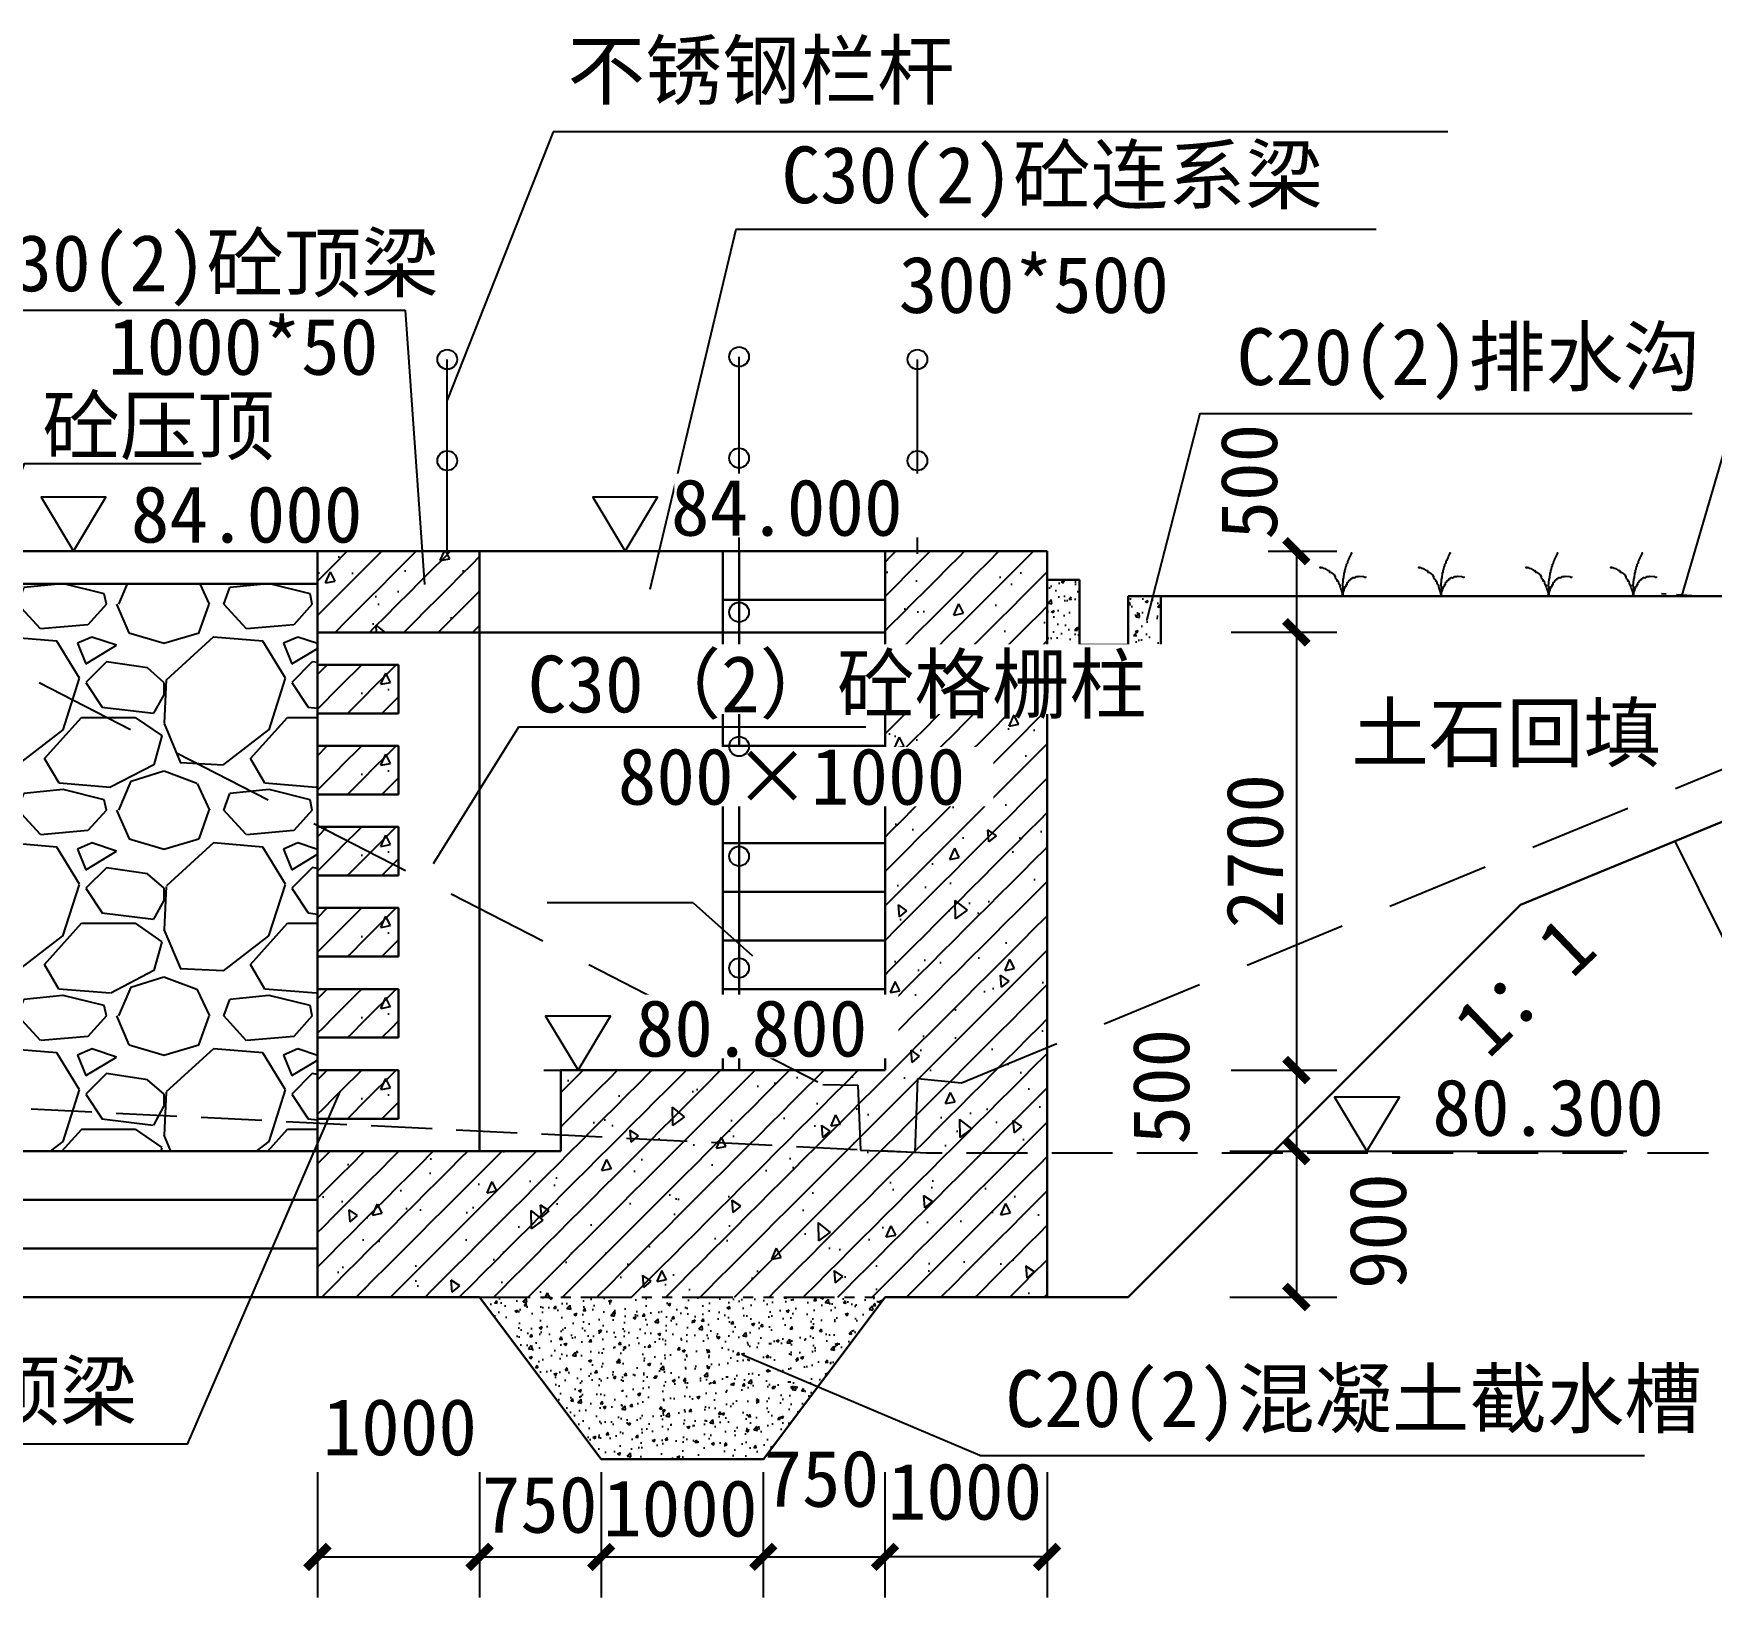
# Model space of a CAD drawing. Header units: millimetres. Extents: x 2456 to 5353, y 685 to 1986.
# Drawn here: x 3687.6 to 3791.1, y 1793.1 to 1889.6 of the extents above; entities that cross this region are included whole.
import ezdxf
from ezdxf.enums import TextEntityAlignment as Align

# ---------------------------------------------------------------- set-up
doc = ezdxf.new("R2010")
doc.units = ezdxf.units.MM
doc.set_wipeout_variables(frame=1)
for name, pattern in [('DASH', [0.35, 0.25, -0.1]), ('DASHED', [19.05, 12.7, -6.35]), ('PHANTOM2', [1.25, 0.625, -0.125, 0.125, -0.125, 0.125, -0.125])]:
    doc.linetypes.add(name, pattern=pattern)
doc.layers.get('0').update_dxf_attribs({"color": 10})
doc.layers.add('0-剖面粗线TS', color=7, linetype='Continuous', lineweight=30)
for name, color, linetype in [('2文字', 7, 'Continuous'), ('5C 大坝标注', 7, 'Continuous'), ('grass', 7, 'Continuous'), ('TXT-DIM', 7, 'Continuous'), ('TXT-NOTE', 2, 'Continuous'), ('文字掩盖', 9, 'Continuous'), ('隧洞轴线', 1, 'Continuous')]:
    doc.layers.add(name, color=color, linetype=linetype)
doc.styles.add('HZ300', font='ROMANS.shx', dxfattribs={"width": 0.7, "bigfont": 'HZTXT5.shx'})
doc.styles.add('宋体', font='')
doc.styles.get('宋体').set_extended_font_data('SimSun')
doc.dimstyles.new('BL100', dxfattribs={"dimtxt": 3, "dimasz": 0.01, "dimexe": 2.5, "dimexo": 2, "dimgap": 0.8, "dimtad": 1, "dimdec": 0, "dimlfac": 100, "dimzin": 0, "dimdsep": 46, "dimtxsty": 'HZ300', "dimblk": '_DIMX', "dimcen": 0.09, "dimclrt": 256, "dimaunit": 1, "dimadec": 0, "dimazin": 0, "dimtfac": 1, "dimtdec": 0, "dimtmove": 2, "dimatfit": 3, "dimldrblk": '_DIMX', "dimfxl": 1, "dimfrac": 2, "dimtolj": 1, "dimtzin": 0, "dimarcsym": 0})

# ---------------------------------------------------------------- blocks, each defined once
blk = doc.blocks.new('$_grass2')
for points in [[(1.75, 1.86), (1.71, 1.9), (1.79, 1.9), (1.64, 1.9), (1.56, 1.86), (1.44, 1.86), (1.36, 1.81), (1.29, 1.76), (1.21, 1.72), (1.13, 1.72), (1.09, 1.62), (1.01, 1.62), (0.94, 1.58), (0.86, 1.53), (0.74, 1.44), (0.66, 1.34), (0.66, 1.25), (0.58, 1.16), (0.51, 1.11), (0.51, 1.02), (0.43, 1.02), (0.39, 0.88), (0.35, 0.79), (0.27, 0.74), (0.27, 0.65), (0.23, 0.56), (0.2, 0.46), (0.12, 0.28), (0.08, 0.18), (0, 0), (0, 0.14), (0.04, 0.23), (0.04, 0.6), (0.08, 0.7), (0.08, 1.16), (0.04, 1.3), (0.04, 1.58), (0, 1.72), (0, 1.81), (-0.04, 1.9), (-0.04, 2.09), (-0.08, 2.18), (-0.08, 2.27), (-0.16, 2.37), (-0.16, 2.46), (-0.19, 2.55), (-0.23, 2.64), (-0.27, 2.74), (-0.31, 2.83), (-0.35, 2.92), (-0.39, 3.02), (-0.39, 3.11), (-0.39, 3.06)], [(0.08, 0), (0.04, 0.09), (0.04, 0.18), (0, 0.28), (-0.04, 0.37), (-0.04, 0.46), (-0.08, 0.56), (-0.08, 0.65), (-0.16, 0.7), (-0.16, 0.79), (-0.23, 0.83), (-0.23, 0.93), (-0.31, 1.02), (-0.35, 1.11), (-0.43, 1.16), (-0.47, 1.25), (-0.55, 1.3), (-0.62, 1.34), (-0.7, 1.34), (-0.78, 1.39), (-0.86, 1.44), (-0.97, 1.44), (-1.05, 1.48), (-1.36, 1.48), (-1.44, 1.44), (-1.52, 1.44), (-1.52, 1.48)]]:
    blk.add_lwpolyline(points)
blk = doc.blocks.new('_grass2')
at = {"layer": 'grass'}
blk.add_blockref('$_grass2', (0, 0), dxfattribs=at)
blk = doc.blocks.new('_DIMX')
at = {"const_width": 50}
blk.add_lwpolyline([(-70, -70), (70, 70)], dxfattribs=at)
blk = doc.blocks.new('*D44')
at = {"layer": 'Defpoints', "color": 0, "transparency": 16777216}
for p in [(3761.73, 1857.64), (3761.73, 1852.64), (3765.47, 1852.64)]:
    blk.add_point(p, dxfattribs=at)
at = {"layer": 'TXT-DIM', "color": 0, "lineweight": -2, "transparency": 16777216}
for p, q in [((3763.73, 1857.64), (3767.97, 1857.64)), ((3765.47, 1857.63), (3765.47, 1852.65)), ((3763.73, 1852.64), (3767.97, 1852.64))]:
    blk.add_line(p, q, dxfattribs=at)
at = {"layer": 'TXT-DIM', "color": 0, "lineweight": -2, "transparency": 16777216, "xscale": 0.01, "yscale": 0.01, "zscale": 0.01}
for p, rotation in [((3765.47, 1857.64), 90), ((3765.47, 1852.64), 270)]:
    blk.add_blockref('_DIMX', p, dxfattribs=dict(at, rotation=rotation))
at = {"layer": 'TXT-DIM', "transparency": 16777216, "insert": (3762.56, 1861.93), "char_height": 3.5, "attachment_point": 5, "rotation": 90, "style": '宋体'}
blk.add_mtext('\\A1;500', dxfattribs=at)
blk = doc.blocks.new('*D45')
at = {"layer": 'Defpoints', "color": 0, "transparency": 16777216}
for p in [(3759.44, 1852.64), (3759.44, 1825.64), (3765.47, 1825.64)]:
    blk.add_point(p, dxfattribs=at)
at = {"layer": 'TXT-DIM', "color": 0, "lineweight": -2, "transparency": 16777216}
for p, q in [((3761.44, 1852.64), (3767.97, 1852.64)), ((3765.47, 1852.63), (3765.47, 1825.65)), ((3761.44, 1825.64), (3767.97, 1825.64))]:
    blk.add_line(p, q, dxfattribs=at)
at = {"layer": 'TXT-DIM', "color": 0, "lineweight": -2, "transparency": 16777216, "xscale": 0.01, "yscale": 0.01, "zscale": 0.01}
for p, rotation in [((3765.47, 1852.64), 90), ((3765.47, 1825.64), 270)]:
    blk.add_blockref('_DIMX', p, dxfattribs=dict(at, rotation=rotation))
at = {"layer": 'TXT-DIM', "transparency": 16777216, "insert": (3762.92, 1839.14), "char_height": 3.5, "attachment_point": 5, "rotation": 90, "style": '宋体'}
blk.add_mtext('\\A1;2700', dxfattribs=at)
blk = doc.blocks.new('*D46')
at = {"layer": 'Defpoints', "color": 0, "transparency": 16777216}
for p in [(3759.44, 1825.64), (3759.44, 1820.64), (3765.47, 1820.64)]:
    blk.add_point(p, dxfattribs=at)
at = {"layer": 'TXT-DIM', "color": 0, "lineweight": -2, "transparency": 16777216}
for p, q in [((3761.44, 1825.64), (3767.97, 1825.64)), ((3765.47, 1825.63), (3765.47, 1820.65)), ((3761.44, 1820.64), (3767.97, 1820.64))]:
    blk.add_line(p, q, dxfattribs=at)
at = {"layer": 'TXT-DIM', "color": 0, "lineweight": -2, "transparency": 16777216, "xscale": 0.01, "yscale": 0.01, "zscale": 0.01}
for p, rotation in [((3765.47, 1825.64), 90), ((3765.47, 1820.64), 270)]:
    blk.add_blockref('_DIMX', p, dxfattribs=dict(at, rotation=rotation))
at = {"layer": 'TXT-DIM', "transparency": 16777216, "insert": (3757.14, 1824.61), "char_height": 3.5, "attachment_point": 5, "rotation": 90, "style": '宋体'}
blk.add_mtext('\\A1;500', dxfattribs=at)
blk = doc.blocks.new('*D47')
at = {"layer": 'Defpoints', "color": 0, "transparency": 16777216}
for p in [(3759.37, 1820.64), (3759.37, 1811.64), (3765.47, 1811.64)]:
    blk.add_point(p, dxfattribs=at)
at = {"layer": 'TXT-DIM', "color": 0, "lineweight": -2, "transparency": 16777216}
for p, q in [((3761.37, 1820.64), (3767.97, 1820.64)), ((3765.47, 1820.63), (3765.47, 1811.65)), ((3761.37, 1811.64), (3767.97, 1811.64))]:
    blk.add_line(p, q, dxfattribs=at)
at = {"layer": 'TXT-DIM', "color": 0, "lineweight": -2, "transparency": 16777216, "xscale": 0.01, "yscale": 0.01, "zscale": 0.01}
for p, rotation in [((3765.47, 1820.64), 90), ((3765.47, 1811.64), 270)]:
    blk.add_blockref('_DIMX', p, dxfattribs=dict(at, rotation=rotation))
at = {"layer": 'TXT-DIM', "transparency": 16777216, "insert": (3770.51, 1815.7), "char_height": 3.5, "attachment_point": 5, "rotation": 90, "style": '宋体'}
blk.add_mtext('\\A1;900', dxfattribs=at)
blk = doc.blocks.new('*D48')
at = {"layer": 'Defpoints', "color": 0, "transparency": 16777216}
for p in [(3705.1, 1802.84), (3715.1, 1802.84), (3715.1, 1795.61)]:
    blk.add_point(p, dxfattribs=at)
at = {"layer": 'TXT-DIM', "color": 0, "lineweight": -2, "transparency": 16777216}
for p, q in [((3705.1, 1800.84), (3705.1, 1793.11)), ((3715.1, 1800.84), (3715.1, 1793.11)), ((3705.11, 1795.61), (3715.09, 1795.61))]:
    blk.add_line(p, q, dxfattribs=at)
at = {"layer": 'TXT-DIM', "color": 0, "lineweight": -2, "transparency": 16777216, "xscale": 0.01, "yscale": 0.01, "zscale": 0.01, "rotation": 180}
blk.add_blockref('_DIMX', (3705.1, 1795.61), dxfattribs=at)
at = {"layer": 'TXT-DIM', "color": 0, "lineweight": -2, "transparency": 16777216, "xscale": 0.01, "yscale": 0.01, "zscale": 0.01}
blk.add_blockref('_DIMX', (3715.1, 1795.61), dxfattribs=at)
at = {"layer": 'TXT-DIM', "transparency": 16777216, "insert": (3710.18, 1803.6), "char_height": 3.5, "attachment_point": 5, "style": '宋体'}
blk.add_mtext('\\A1;1000', dxfattribs=at)
blk = doc.blocks.new('*D49')
at = {"layer": 'Defpoints', "color": 0, "transparency": 16777216}
for p in [(3715.1, 1802.84), (3722.6, 1802.84), (3722.6, 1795.61)]:
    blk.add_point(p, dxfattribs=at)
at = {"layer": 'TXT-DIM', "color": 0, "lineweight": -2, "transparency": 16777216}
for p, q in [((3715.1, 1800.84), (3715.1, 1793.11)), ((3722.6, 1800.84), (3722.6, 1793.11)), ((3715.11, 1795.61), (3722.59, 1795.61))]:
    blk.add_line(p, q, dxfattribs=at)
at = {"layer": 'TXT-DIM', "color": 0, "lineweight": -2, "transparency": 16777216, "xscale": 0.01, "yscale": 0.01, "zscale": 0.01, "rotation": 180}
blk.add_blockref('_DIMX', (3715.1, 1795.61), dxfattribs=at)
at = {"layer": 'TXT-DIM', "color": 0, "lineweight": -2, "transparency": 16777216, "xscale": 0.01, "yscale": 0.01, "zscale": 0.01}
blk.add_blockref('_DIMX', (3722.6, 1795.61), dxfattribs=at)
at = {"layer": 'TXT-DIM', "transparency": 16777216, "insert": (3718.8, 1798.82), "char_height": 3.5, "attachment_point": 5, "style": '宋体'}
blk.add_mtext('\\A1;750', dxfattribs=at)
blk = doc.blocks.new('*D50')
at = {"layer": 'Defpoints', "color": 0, "transparency": 16777216}
for p in [(3722.6, 1802.84), (3732.6, 1802.84), (3732.6, 1795.61)]:
    blk.add_point(p, dxfattribs=at)
at = {"layer": 'TXT-DIM', "color": 0, "lineweight": -2, "transparency": 16777216}
for p, q in [((3722.6, 1800.84), (3722.6, 1793.11)), ((3732.6, 1800.84), (3732.6, 1793.11)), ((3722.61, 1795.61), (3732.59, 1795.61))]:
    blk.add_line(p, q, dxfattribs=at)
at = {"layer": 'TXT-DIM', "color": 0, "lineweight": -2, "transparency": 16777216, "xscale": 0.01, "yscale": 0.01, "zscale": 0.01, "rotation": 180}
blk.add_blockref('_DIMX', (3722.6, 1795.61), dxfattribs=at)
at = {"layer": 'TXT-DIM', "color": 0, "lineweight": -2, "transparency": 16777216, "xscale": 0.01, "yscale": 0.01, "zscale": 0.01}
blk.add_blockref('_DIMX', (3732.6, 1795.61), dxfattribs=at)
at = {"layer": 'TXT-DIM', "transparency": 16777216, "insert": (3727.48, 1798.59), "char_height": 3.5, "attachment_point": 5, "style": '宋体'}
blk.add_mtext('\\A1;1000', dxfattribs=at)
blk = doc.blocks.new('*D51')
at = {"layer": 'Defpoints', "color": 0, "transparency": 16777216}
for p in [(3732.6, 1802.84), (3740.1, 1802.84), (3740.1, 1795.61)]:
    blk.add_point(p, dxfattribs=at)
at = {"layer": 'TXT-DIM', "color": 0, "lineweight": -2, "transparency": 16777216}
for p, q in [((3732.6, 1800.84), (3732.6, 1793.11)), ((3740.1, 1800.84), (3740.1, 1793.11)), ((3732.61, 1795.61), (3740.09, 1795.61))]:
    blk.add_line(p, q, dxfattribs=at)
at = {"layer": 'TXT-DIM', "color": 0, "lineweight": -2, "transparency": 16777216, "xscale": 0.01, "yscale": 0.01, "zscale": 0.01, "rotation": 180}
blk.add_blockref('_DIMX', (3732.6, 1795.61), dxfattribs=at)
at = {"layer": 'TXT-DIM', "color": 0, "lineweight": -2, "transparency": 16777216, "xscale": 0.01, "yscale": 0.01, "zscale": 0.01}
blk.add_blockref('_DIMX', (3740.1, 1795.61), dxfattribs=at)
at = {"layer": 'TXT-DIM', "transparency": 16777216, "insert": (3736.17, 1800.42), "char_height": 3.5, "attachment_point": 5, "style": '宋体'}
blk.add_mtext('\\A1;750', dxfattribs=at)
blk = doc.blocks.new('*D52')
at = {"layer": 'Defpoints', "color": 0, "transparency": 16777216}
for p in [(3740.1, 1802.84), (3750.1, 1802.84), (3740.1, 1795.61)]:
    blk.add_point(p, dxfattribs=at)
at = {"layer": 'TXT-DIM', "color": 0, "lineweight": -2, "transparency": 16777216}
for p, q in [((3740.1, 1800.84), (3740.1, 1793.11)), ((3750.1, 1800.84), (3750.1, 1793.11)), ((3750.09, 1795.61), (3740.11, 1795.61))]:
    blk.add_line(p, q, dxfattribs=at)
at = {"layer": 'TXT-DIM', "color": 0, "lineweight": -2, "transparency": 16777216, "xscale": 0.01, "yscale": 0.01, "zscale": 0.01, "rotation": 180}
blk.add_blockref('_DIMX', (3740.1, 1795.61), dxfattribs=at)
at = {"layer": 'TXT-DIM', "color": 0, "lineweight": -2, "transparency": 16777216, "xscale": 0.01, "yscale": 0.01, "zscale": 0.01}
blk.add_blockref('_DIMX', (3750.1, 1795.61), dxfattribs=at)
at = {"layer": 'TXT-DIM', "transparency": 16777216, "insert": (3745.03, 1799.63), "char_height": 3.5, "attachment_point": 5, "style": '宋体'}
blk.add_mtext('\\A1;1000', dxfattribs=at)

msp = doc.modelspace()

# ---------------------------------------------------------------- hatches: boundary and pattern name
h = msp.add_hatch()
h.set_pattern_fill('钢筋混凝土', color=0, angle=45, style=0)
h.set_pattern_definition([(95, (-2810.5454, 3093.692), (5.51552, 4.628071), [0.75, -8.25]), (40, (-2810.5454, 3093.692), (-6.299922, 4.3376815), [0.6, -6.6]), (145.4514, (-2810.086, 3094.0775), (-0.784395, 8.965753), [0.637402, -7.011421]), (91.1842, (-2811.96, 3095.106), (8.71693, 6.376138), [1.125, -12.375]), (141.6356, (-2811.233, 3095.637), (-0.27899, 13.497117), [0.956103, -10.51713]), (36.1842, (-2811.96, 3095.106), (-0.279, 13.497117), [0.9, -9.9]), (66, (-2810.899, 3095.4595), (7.0677157, 1.373825), [0.75, -8.25]), (11, (-2810.899, 3095.4595), (-3.407086, 6.848084), [0.6, -6.6]), (116.4514, (-2810.31, 3095.574), (3.660636, 8.221906), [0.637402, -7.011421]), (82.5, (-2810.5454, 3093.6918), (-2.2679319, 2.4398982), [0, -6.52, 0, -6.7, 0, -6.625]), (52.5, (-2810.5454, 3093.6918), (-0.9287294, 4.6490945), [0, -3.82, 0, -6.37, 0, -2.525]), (12.5, (-2812.1223, 3092.115), (3.9341817, 3.6152076), [0, -2.5, 0, -7.8, 0, -10.35]), (2.5, (-2812.8294, 3091.408), (3.4158998, 4.831598), [0, -3.25, 0, -5.18, 0, -7.35]), (45, (-2810.5454, 3093.6918), (-1.06066017, 1.06066017), [1])])
h.paths.add_polyline_path([(3720.1041, 1825.6368), (3720.1041, 1820.6368), (3710.1041, 1820.6381), (3709.8971, 1820.6529), (3705.1041, 1820.6368), (3705.1041, 1811.6368), (3750.1041, 1811.6368), (3750.1041, 1857.6368), (3740.1041, 1857.6368), (3740.1041, 1825.637)])
h = msp.add_hatch()
h.set_pattern_fill('钢筋混凝土', color=0, angle=45, style=0)
h.set_pattern_definition([(95, (-2810.5454, 3095.692), (5.51552, 4.628071), [0.75, -8.25]), (40, (-2810.5454, 3095.692), (-6.299922, 4.3376815), [0.6, -6.6]), (145.4514, (-2810.086, 3096.0775), (-0.784395, 8.965753), [0.637402, -7.011421]), (91.1842, (-2811.96, 3097.106), (8.71693, 6.376138), [1.125, -12.375]), (141.6356, (-2811.233, 3097.637), (-0.27899, 13.497117), [0.956103, -10.51713]), (36.1842, (-2811.96, 3097.106), (-0.279, 13.497117), [0.9, -9.9]), (66, (-2810.899, 3097.4595), (7.0677157, 1.373825), [0.75, -8.25]), (11, (-2810.899, 3097.4595), (-3.407086, 6.848084), [0.6, -6.6]), (116.4514, (-2810.31, 3097.574), (3.660636, 8.221906), [0.637402, -7.011421]), (82.5, (-2810.5454, 3095.6918), (-2.2679319, 2.4398982), [0, -6.52, 0, -6.7, 0, -6.625]), (52.5, (-2810.5454, 3095.6918), (-0.9287294, 4.6490945), [0, -3.82, 0, -6.37, 0, -2.525]), (12.5, (-2812.1223, 3094.115), (3.9341817, 3.6152076), [0, -2.5, 0, -7.8, 0, -10.35]), (2.5, (-2812.8294, 3093.408), (3.4158998, 4.831598), [0, -3.25, 0, -5.18, 0, -7.35]), (45, (-2810.5454, 3095.6918), (-1.06066017, 1.06066017), [1])])
h.paths.add_polyline_path([(3715.1041, 1857.6368), (3705.1041, 1857.6368), (3705.1041, 1852.6368), (3710.1041, 1852.6368), (3715.1041, 1852.6368)], flags=17)
h = msp.add_hatch()
h.set_pattern_fill('三角、点混合（混凝土）', color=0, scale=0.01, style=0)
h.set_pattern_definition([(50, (-2780.5454, 3236.3171), (1.8218467, -0.15939086), [0.1905, -2.0955]), (355, (-2780.5454, 3236.3171), (-0.35242826, 1.91056643), [0.1524, -1.6764]), (100.451, (-2780.3936, 3236.3038), (1.469425, 1.7511669), [0.1619, -1.7809]), (46.1842, (-2780.5454, 3236.825), (2.7107904, -0.4204233), [0.28575, -3.14325]), (96.6356, (-2780.3195, 3236.79), (2.3740423, 2.4742556), [0.24285, -2.67135]), (351.184, (-2780.5454, 3236.825), (2.374046, 2.4742512), [0.2286, -2.5146]), (21, (-2780.2914, 3236.6981), (1.5161488, -1.0226552), [0.1905, -2.0955]), (326, (-2780.2914, 3236.6981), (0.6180203, 1.84187966), [0.1524, -1.6764]), (71.4514, (-2780.165, 3236.6129), (2.1341649, 0.8192286), [0.1619, -1.7809]), (37.5, (-2780.5454, 3236.3171), (0.03088603, 0.84555039), [0, -1.65608, 0, -1.7018, 0, -1.68275]), (7.5, (-2780.5454, 3236.3171), (0.66819663, 1.00180575), [0, -0.97028, 0, -1.61798, 0, -0.64135]), (327.5, (-2781.11184, 3236.3171), (1.35590595, -0.05728744), [0, -0.635, 0, -1.9812, 0, -2.6289]), (317.5, (-2781.3658, 3236.3171), (1.48129181, 0.2542649), [0, -0.8255, 0, -1.31572, 0, -1.8669])])
h.paths.add_polyline_path([(3757.1041, 1854.8668), (3755.1041, 1854.8668), (3755.1041, 1851.8668), (3752.1041, 1851.8668), (3752.1041, 1855.8668), (3750.1041, 1855.8668), (3750.1041, 1849.8668), (3757.1041, 1849.8668)])
h = msp.add_hatch()
h.set_pattern_fill('钢筋混凝土', color=0, angle=45, style=0)
h.set_pattern_definition([(95, (-2810.5454, 3096.292), (5.51552, 4.628071), [0.75, -8.25]), (40, (-2810.5454, 3096.292), (-6.299922, 4.3376815), [0.6, -6.6]), (145.4514, (-2810.086, 3096.6775), (-0.784395, 8.965753), [0.637402, -7.011421]), (91.1842, (-2811.96, 3097.706), (8.71693, 6.376138), [1.125, -12.375]), (141.6356, (-2811.233, 3098.237), (-0.27899, 13.497117), [0.956103, -10.51713]), (36.1842, (-2811.96, 3097.706), (-0.279, 13.497117), [0.9, -9.9]), (66, (-2810.899, 3098.0595), (7.0677157, 1.373825), [0.75, -8.25]), (11, (-2810.899, 3098.0595), (-3.407086, 6.848084), [0.6, -6.6]), (116.4514, (-2810.31, 3098.174), (3.660636, 8.221906), [0.637402, -7.011421]), (82.5, (-2810.5454, 3096.2918), (-2.2679319, 2.4398982), [0, -6.52, 0, -6.7, 0, -6.625]), (52.5, (-2810.5454, 3096.2918), (-0.9287294, 4.6490945), [0, -3.82, 0, -6.37, 0, -2.525]), (12.5, (-2812.1223, 3094.715), (3.9341817, 3.6152076), [0, -2.5, 0, -7.8, 0, -10.35]), (2.5, (-2812.8294, 3094.008), (3.4158998, 4.831598), [0, -3.25, 0, -5.18, 0, -7.35]), (45, (-2810.5454, 3096.2918), (-1.06066017, 1.06066017), [1])])
h.paths.add_polyline_path([(3710.1041, 1850.6368), (3705.1041, 1850.6368), (3705.1041, 1847.6368), (3710.1041, 1847.6368)], flags=17)
h = msp.add_hatch()
h.set_pattern_fill('钢筋混凝土', color=0, angle=45, style=0)
h.set_pattern_definition([(95, (-2810.5454, 3091.292), (5.51552, 4.628071), [0.75, -8.25]), (40, (-2810.5454, 3091.292), (-6.299922, 4.3376815), [0.6, -6.6]), (145.4514, (-2810.086, 3091.6775), (-0.784395, 8.965753), [0.637402, -7.011421]), (91.1842, (-2811.96, 3092.706), (8.71693, 6.376138), [1.125, -12.375]), (141.6356, (-2811.233, 3093.237), (-0.27899, 13.497117), [0.956103, -10.51713]), (36.1842, (-2811.96, 3092.706), (-0.279, 13.497117), [0.9, -9.9]), (66, (-2810.899, 3093.0595), (7.0677157, 1.373825), [0.75, -8.25]), (11, (-2810.899, 3093.0595), (-3.407086, 6.848084), [0.6, -6.6]), (116.4514, (-2810.31, 3093.174), (3.660636, 8.221906), [0.637402, -7.011421]), (82.5, (-2810.5454, 3091.2918), (-2.2679319, 2.4398982), [0, -6.52, 0, -6.7, 0, -6.625]), (52.5, (-2810.5454, 3091.2918), (-0.9287294, 4.6490945), [0, -3.82, 0, -6.37, 0, -2.525]), (12.5, (-2812.1223, 3089.715), (3.9341817, 3.6152076), [0, -2.5, 0, -7.8, 0, -10.35]), (2.5, (-2812.8294, 3089.008), (3.4158998, 4.831598), [0, -3.25, 0, -5.18, 0, -7.35]), (45, (-2810.5454, 3091.2918), (-1.06066017, 1.06066017), [1])])
h.paths.add_polyline_path([(3710.1041, 1845.6368), (3705.1041, 1845.6368), (3705.1041, 1842.6368), (3710.1041, 1842.6368)], flags=17)
h = msp.add_hatch()
h.set_pattern_fill('钢筋混凝土', color=0, angle=45, style=0)
h.set_pattern_definition([(95, (-2810.5454, 3086.292), (5.51552, 4.628071), [0.75, -8.25]), (40, (-2810.5454, 3086.292), (-6.299922, 4.3376815), [0.6, -6.6]), (145.4514, (-2810.086, 3086.6775), (-0.784395, 8.965753), [0.637402, -7.011421]), (91.1842, (-2811.96, 3087.706), (8.71693, 6.376138), [1.125, -12.375]), (141.6356, (-2811.233, 3088.237), (-0.27899, 13.497117), [0.956103, -10.51713]), (36.1842, (-2811.96, 3087.706), (-0.279, 13.497117), [0.9, -9.9]), (66, (-2810.899, 3088.0595), (7.0677157, 1.373825), [0.75, -8.25]), (11, (-2810.899, 3088.0595), (-3.407086, 6.848084), [0.6, -6.6]), (116.4514, (-2810.31, 3088.174), (3.660636, 8.221906), [0.637402, -7.011421]), (82.5, (-2810.5454, 3086.2918), (-2.2679319, 2.4398982), [0, -6.52, 0, -6.7, 0, -6.625]), (52.5, (-2810.5454, 3086.2918), (-0.9287294, 4.6490945), [0, -3.82, 0, -6.37, 0, -2.525]), (12.5, (-2812.1223, 3084.715), (3.9341817, 3.6152076), [0, -2.5, 0, -7.8, 0, -10.35]), (2.5, (-2812.8294, 3084.008), (3.4158998, 4.831598), [0, -3.25, 0, -5.18, 0, -7.35]), (45, (-2810.5454, 3086.2918), (-1.06066017, 1.06066017), [1])])
h.paths.add_polyline_path([(3710.1041, 1840.6368), (3705.1041, 1840.6368), (3705.1041, 1837.6368), (3710.1041, 1837.6368)], flags=17)
h = msp.add_hatch()
h.set_pattern_fill('钢筋混凝土', color=0, angle=45, style=0)
h.set_pattern_definition([(95, (-2810.5454, 3081.292), (5.51552, 4.628071), [0.75, -8.25]), (40, (-2810.5454, 3081.292), (-6.299922, 4.3376815), [0.6, -6.6]), (145.4514, (-2810.086, 3081.6775), (-0.784395, 8.965753), [0.637402, -7.011421]), (91.1842, (-2811.96, 3082.706), (8.71693, 6.376138), [1.125, -12.375]), (141.6356, (-2811.233, 3083.237), (-0.27899, 13.497117), [0.956103, -10.51713]), (36.1842, (-2811.96, 3082.706), (-0.279, 13.497117), [0.9, -9.9]), (66, (-2810.899, 3083.0595), (7.0677157, 1.373825), [0.75, -8.25]), (11, (-2810.899, 3083.0595), (-3.407086, 6.848084), [0.6, -6.6]), (116.4514, (-2810.31, 3083.174), (3.660636, 8.221906), [0.637402, -7.011421]), (82.5, (-2810.5454, 3081.2918), (-2.2679319, 2.4398982), [0, -6.52, 0, -6.7, 0, -6.625]), (52.5, (-2810.5454, 3081.2918), (-0.9287294, 4.6490945), [0, -3.82, 0, -6.37, 0, -2.525]), (12.5, (-2812.1223, 3079.715), (3.9341817, 3.6152076), [0, -2.5, 0, -7.8, 0, -10.35]), (2.5, (-2812.8294, 3079.008), (3.4158998, 4.831598), [0, -3.25, 0, -5.18, 0, -7.35]), (45, (-2810.5454, 3081.2918), (-1.06066017, 1.06066017), [1])])
h.paths.add_polyline_path([(3710.1041, 1835.6368), (3705.1041, 1835.6368), (3705.1041, 1832.6368), (3710.1041, 1832.6368)], flags=17)
h = msp.add_hatch()
h.set_pattern_fill('钢筋混凝土', color=0, angle=45, style=0)
h.set_pattern_definition([(95, (-2810.5454, 3076.292), (5.51552, 4.628071), [0.75, -8.25]), (40, (-2810.5454, 3076.292), (-6.299922, 4.3376815), [0.6, -6.6]), (145.4514, (-2810.086, 3076.6775), (-0.784395, 8.965753), [0.637402, -7.011421]), (91.1842, (-2811.96, 3077.706), (8.71693, 6.376138), [1.125, -12.375]), (141.6356, (-2811.233, 3078.237), (-0.27899, 13.497117), [0.956103, -10.51713]), (36.1842, (-2811.96, 3077.706), (-0.279, 13.497117), [0.9, -9.9]), (66, (-2810.899, 3078.0595), (7.0677157, 1.373825), [0.75, -8.25]), (11, (-2810.899, 3078.0595), (-3.407086, 6.848084), [0.6, -6.6]), (116.4514, (-2810.31, 3078.174), (3.660636, 8.221906), [0.637402, -7.011421]), (82.5, (-2810.5454, 3076.2918), (-2.2679319, 2.4398982), [0, -6.52, 0, -6.7, 0, -6.625]), (52.5, (-2810.5454, 3076.2918), (-0.9287294, 4.6490945), [0, -3.82, 0, -6.37, 0, -2.525]), (12.5, (-2812.1223, 3074.715), (3.9341817, 3.6152076), [0, -2.5, 0, -7.8, 0, -10.35]), (2.5, (-2812.8294, 3074.008), (3.4158998, 4.831598), [0, -3.25, 0, -5.18, 0, -7.35]), (45, (-2810.5454, 3076.2918), (-1.06066017, 1.06066017), [1])])
h.paths.add_polyline_path([(3710.1041, 1830.6368), (3705.1041, 1830.6368), (3705.1041, 1827.6368), (3710.1041, 1827.6368)], flags=17)
h = msp.add_hatch()
h.set_pattern_fill('钢筋混凝土', color=0, angle=45, style=0)
h.set_pattern_definition([(95, (-2810.5454, 3071.292), (5.51552, 4.628071), [0.75, -8.25]), (40, (-2810.5454, 3071.292), (-6.299922, 4.3376815), [0.6, -6.6]), (145.4514, (-2810.086, 3071.6775), (-0.784395, 8.965753), [0.637402, -7.011421]), (91.1842, (-2811.96, 3072.706), (8.71693, 6.376138), [1.125, -12.375]), (141.6356, (-2811.233, 3073.237), (-0.27899, 13.497117), [0.956103, -10.51713]), (36.1842, (-2811.96, 3072.706), (-0.279, 13.497117), [0.9, -9.9]), (66, (-2810.899, 3073.0595), (7.0677157, 1.373825), [0.75, -8.25]), (11, (-2810.899, 3073.0595), (-3.407086, 6.848084), [0.6, -6.6]), (116.4514, (-2810.31, 3073.174), (3.660636, 8.221906), [0.637402, -7.011421]), (82.5, (-2810.5454, 3071.2918), (-2.2679319, 2.4398982), [0, -6.52, 0, -6.7, 0, -6.625]), (52.5, (-2810.5454, 3071.2918), (-0.9287294, 4.6490945), [0, -3.82, 0, -6.37, 0, -2.525]), (12.5, (-2812.1223, 3069.715), (3.9341817, 3.6152076), [0, -2.5, 0, -7.8, 0, -10.35]), (2.5, (-2812.8294, 3069.008), (3.4158998, 4.831598), [0, -3.25, 0, -5.18, 0, -7.35]), (45, (-2810.5454, 3071.2918), (-1.06066017, 1.06066017), [1])])
h.paths.add_polyline_path([(3710.1041, 1825.6368), (3705.1041, 1825.6368), (3705.1041, 1822.6368), (3710.1041, 1822.6368)], flags=17)
h = msp.add_hatch()
h.set_pattern_fill('三角、点混合（混凝土）', color=0, scale=0.01, style=0)
h.set_pattern_definition([(50, (846.5131, 1528.4819), (1.8218467, -0.15939086), [0.1905, -2.0955]), (355, (846.513, 1528.482), (-0.3524283, 1.9105664), [0.1524, -1.6764]), (100.451, (846.6649, 1528.4686), (1.469425, 1.7511669), [0.1619, -1.7809]), (46.1842, (846.513, 1528.99), (2.7107904, -0.4204233), [0.28575, -3.14325]), (96.6356, (846.739, 1528.955), (2.3740423, 2.4742556), [0.24285, -2.67135]), (351.184, (846.513, 1528.99), (2.374046, 2.4742512), [0.2286, -2.5146]), (21, (846.7671, 1528.8629), (1.5161488, -1.0226552), [0.1905, -2.0955]), (326, (846.767, 1528.863), (0.6180203, 1.8418797), [0.1524, -1.6764]), (71.4514, (846.8934, 1528.7777), (2.1341649, 0.8192286), [0.1619, -1.7809]), (37.5, (846.5131, 1528.4819), (0.03088603, 0.84555039), [0, -1.65608, 0, -1.7018, 0, -1.68275]), (7.5, (846.5131, 1528.4819), (0.66819663, 1.00180575), [0, -0.97028, 0, -1.61798, 0, -0.64135]), (327.5, (845.94667, 1528.4819), (1.35590595, -0.05728744), [0, -0.635, 0, -1.9812, 0, -2.6289]), (317.5, (845.6927, 1528.4819), (1.4812918, 0.2542649), [0, -0.8255, 0, -1.31572, 0, -1.8669])])
h.paths.add_polyline_path([(3740.1041, 1811.6368), (3715.1041, 1811.6368), (3722.6041, 1801.6368), (3732.6041, 1801.6368)])
at = {"layer": '5C 大坝标注', "linetype": 'Continuous'}
h = msp.add_hatch(dxfattribs=at)
h.set_pattern_fill('无规则石头', color=0, scale=0.5, style=0)
h.set_pattern_definition([(228.0128, (3679.3022, 1854.294), (-101.600086, -114.30014), [1.7086, -169.1525]), (184.9697, (3678.1592, 1853.02396), (152.4002465, 12.6999104), [2.93202, -290.27]), (132.5104, (3675.2382, 1852.76996), (126.999908, -139.7001365), [2.0674, -204.6735]), (267.2737, (3670.2852, 1849.59496), (12.699945, 253.999918), [2.67002, -264.332]), (292.8337, (3670.1582, 1846.92796), (-63.50018, 152.4000867), [2.61817, -259.199]), (357.2737, (3671.1742, 1844.51496), (-253.999918, 12.699945), [2.67002, -264.332]), (37.6942, (3673.8412, 1844.38796), (-165.1001043, -126.9998868), [3.53097, -349.5655]), (72.2553, (3676.6352, 1846.54696), (88.9001778, 279.400081), [3.3336, -330.0265]), (121.4296, (3677.6512, 1849.72196), (-101.600026, 165.099806), [2.67906, -265.2275]), (175.2364, (3676.2542, 1852.008), (139.69989, -12.699881), [3.0586, -149.8695]), (222.3974, (3673.2062, 1852.26196), (-152.4000046, -139.6998183), [3.9554, -391.584]), (138.8141, (3682.8582, 1849.468), (-88.899943, 76.199883), [1.35, -133.653]), (171.4692, (3681.8422, 1850.35696), (165.099748, -25.400064), [2.5684, -254.273]), (225, (3679.302, 1850.738), (-3e-15, -12.7), [1.796, -16.1644]), (203.1986, (3678.4132, 1852.262), (63.500214, 25.40011), [0.9672, -95.753]), (291.8014, (3677.5242, 1851.881), (-12.70001, 38.100025), [1.3678, -67.024]), (30.9638, (3678.0322, 1850.611), (38.09996, 25.40002), [2.2216, -71.8315]), (161.565, (3679.9372, 1851.754), (25.40001, -12.69998), [1.6064, -38.5545]), (16.3895, (3670.1582, 1851.88096), (127.00007, 38.099921), [2.25044, -222.794]), (70.3462, (3672.3172, 1852.516), (-50.799858, -139.699802), [1.888, -186.911]), (293.1986, (3679.9372, 1854.294), (-25.40011, 63.500214), [1.9344, -94.786]), (343.6105, (3680.6992, 1852.51596), (-127.00007, 38.099921), [2.25044, -222.794]), (339.444, (3670.1582, 1844.007), (-63.50008, 25.39997), [2.1702, -106.3385]), (294.7751, (3672.1902, 1843.245), (-63.499852, 139.699935), [1.81836, -180.018]), (66.8014, (3680.0642, 1841.594), (25.40011, 63.500214), [1.9344, -94.786]), (17.354, (3680.8262, 1843.37196), (-165.100009, -50.799923), [2.1289, -210.762]), (69.444, (3673.8412, 1841.594), (-25.39997, -63.50008), [1.0851, -107.424]), (101.31, (3679.3022, 1841.594), (-12.69994, 50.79984), [0.6476, -64.11]), (165.964, (3679.1752, 1842.229), (38.10003, -12.69998), [2.6182, -49.7452]), (186.009, (3676.6352, 1842.86396), (126.999813, 12.6999703), [2.42633, -240.207]), (303.69, (3678.0322, 1849.468), (-12.7, 25.39998), [1.8316, -43.9589]), (353.1572, (3679.0482, 1847.94396), (215.9000893, -25.4001138), [3.1978, -316.58]), (60.9454, (3682.2232, 1847.563), (-50.799882, -88.899788), [1.30754, -129.447]), (90, (3682.858, 1848.706), (-12.7, 12.7), [0.762, -11.938]), (120.2564, (3676.3812, 1843.245), (50.799892, -88.899955), [1.76433, -174.6695]), (48.0128, (3675.4922, 1844.769), (101.600086, 114.30014), [3.4172, -167.444]), (0, (3677.778, 1847.309), (12.7, 12.7), [3.302, -9.398]), (325.3048, (3681.0802, 1847.309), (-126.99978, 88.9000085), [2.00805, -198.7965]), (254.0546, (3682.7312, 1846.166), (-12.700032, -50.80012), [1.8491, -90.6085]), (207.646, (3682.2232, 1844.38796), (-241.2999152, -127.00008), [3.01072, -298.0625]), (175.4261, (3679.5562, 1842.99096), (-165.100038, 12.6999386), [3.18514, -315.329]), (175.4261, (3679.5562, 1842.99096), (-165.100038, 12.6999386), [3.18514, -315.329])])
h.paths.add_polyline_path([(3705.1041, 1820.6368), (3705.1041, 1857.6368), (3705.1041, 1855.6368), (3671.1041, 1855.6368), (3671.1041, 1857.6368), (3649.9841, 1866.7768), (3649.1041, 1868.6368), (3630.9498, 1868.7861), (3627.1041, 1865.6368), (3620.1041, 1865.6368), (3612.1041, 1857.6368), (3649.1041, 1820.6368)])

# ---------------------------------------------------------------- linework, layer by layer
at = {"color": 0, "linetype": 'DASHED', "ltscale": 0.5}
msp.add_lwpolyline([(3640.4297, 1870.6368), (3645.5611, 1871.2968), (3736.2711, 1824.7468), (3738.4211, 1824.7168), (3738.6012, 1820.7068), (3741.9712, 1820.5668), (3742.1311, 1825.1168), (3744.8211, 1824.8568), (3817.6211, 1854.8668), (3817.985, 1855.0168)], dxfattribs=at)
at = {"color": 0, "flags": 128}
for points in [[(3713.1041, 1857.4728), (3713.1041, 1869.4728)], [(3731.1041, 1857.6368), (3731.1041, 1869.6368)], [(3742.1041, 1857.4728), (3742.1041, 1869.4728)]]:
    msp.add_lwpolyline(points, dxfattribs=at)
at = {"color": 0, "linetype": 'DASHED', "ltscale": 0.1}
msp.add_lwpolyline([(3790.1791, 1854.8668), (3787.985, 1855.0168)], dxfattribs=at)
at = {"color": 0}
for centre in [(3713.1041, 1869.4728), (3731.1041, 1869.6368), (3742.1041, 1869.4728), (3713.1041, 1863.2243), (3731.1041, 1863.3882), (3742.1041, 1863.2243), (3731.1041, 1853.8754), (3731.1041, 1838.8297), (3731.1041, 1831.9338)]:
    msp.add_circle(centre, 0.6061, dxfattribs=at)
at = {"layer": '0-剖面粗线TS', "color": 0}
for p, q in [((3730.1041, 1854.6368), (3740.1041, 1854.6368)), ((3730.1041, 1851.6368), (3740.1041, 1851.6368)), ((3730.1041, 1848.6368), (3740.1041, 1848.6368)), ((3730.1041, 1845.6368), (3740.1041, 1845.6368)), ((3730.1041, 1842.6368), (3740.1041, 1842.6368)), ((3730.1041, 1839.6368), (3740.1041, 1839.6368)), ((3730.1041, 1836.6368), (3740.1041, 1836.6368)), ((3730.1041, 1833.6368), (3740.1041, 1833.6368)), ((3730.1041, 1830.6368), (3740.1041, 1830.6368)), ((3730.1041, 1827.6368), (3740.1041, 1827.6368))]:
    msp.add_line(p, q, dxfattribs=at)
at = {"layer": '0-剖面粗线TS', "color": 0, "linetype": 'Continuous', "flags": 128}
for points in [[(3735.1041, 1857.6368), (3671.1041, 1857.6368)], [(3671.1041, 1855.6368), (3705.1041, 1855.6368)], [(3720.1041, 1820.6368), (3649.1041, 1820.6368)], [(3705.1041, 1820.6368), (3705.1041, 1811.6368)], [(3705.1041, 1817.6368), (3647.8615, 1817.6368)], [(3705.1041, 1814.6368), (3646.6189, 1814.6368)], [(3715.1041, 1811.6368), (3645.3762, 1811.6368)]]:
    msp.add_lwpolyline(points, dxfattribs=at)
at = {"layer": '0-剖面粗线TS', "color": 0, "flags": 128}
for points in [[(3705.1041, 1857.6368), (3705.1041, 1811.6368)], [(3750.1041, 1857.6368), (3705.1041, 1857.6368)], [(3710.1041, 1857.6368), (3705.1041, 1857.6368)], [(3715.1041, 1857.6368), (3715.1041, 1820.6368)], [(3730.1041, 1857.6368), (3730.1041, 1825.637)], [(3731.1041, 1857.6368), (3731.1041, 1825.637)], [(3740.1041, 1857.6368), (3740.1041, 1825.637)], [(3750.1041, 1857.6368), (3750.1041, 1811.6368)], [(3750.1041, 1855.8668), (3750.1041, 1849.8668), (3757.1041, 1849.8668), (3757.1041, 1854.8668)], [(3750.1041, 1855.8668), (3752.1041, 1855.8668)], [(3752.1041, 1855.8668), (3752.1041, 1851.8668), (3755.1041, 1851.8668), (3755.1041, 1854.8668)], [(3757.1041, 1854.8668), (3755.1041, 1854.8668)], [(3820.1791, 1854.8668), (3757.1041, 1854.8668)], [(3779.2869, 1835.8196), (3818.7644, 1852.0932), (3824.4315, 1854.8799)], [(3715.1041, 1852.6368), (3705.1041, 1852.6368)], [(3710.1041, 1852.6368), (3705.1041, 1852.6368)], [(3740.1041, 1852.6368), (3715.1041, 1852.6368)], [(3710.1041, 1850.6368), (3705.1041, 1850.6368)], [(3710.1041, 1850.6368), (3705.1041, 1850.6368)], [(3710.1041, 1850.6368), (3710.1041, 1848.1368)], [(3710.1041, 1850.6368), (3710.1041, 1847.6368)], [(3710.1041, 1847.6368), (3705.1041, 1847.6368)], [(3710.1041, 1845.6368), (3705.1041, 1845.6368)], [(3710.1041, 1845.6368), (3705.1041, 1845.6368)], [(3710.1041, 1845.6368), (3710.1041, 1843.1368)], [(3710.1041, 1845.6368), (3710.1041, 1842.6368)], [(3710.1041, 1842.6368), (3705.1041, 1842.6368)], [(3710.1041, 1840.6368), (3705.1041, 1840.6368)], [(3710.1041, 1840.6368), (3705.1041, 1840.6368)], [(3710.1041, 1840.6368), (3710.1041, 1838.1368)], [(3710.1041, 1840.6368), (3710.1041, 1837.6368)], [(3710.1041, 1837.6368), (3705.1041, 1837.6368)], [(3710.1041, 1835.6368), (3705.1041, 1835.6368)], [(3710.1041, 1835.6368), (3705.1041, 1835.6368)], [(3710.1041, 1835.6368), (3710.1041, 1833.1368)], [(3710.1041, 1835.6368), (3710.1041, 1832.6368)], [(3755.1041, 1811.6368), (3779.2869, 1835.8196)], [(3710.1041, 1832.6368), (3705.1041, 1832.6368)], [(3710.1041, 1830.6368), (3705.1041, 1830.6368)], [(3710.1041, 1830.6368), (3705.1041, 1830.6368)], [(3710.1041, 1830.6368), (3710.1041, 1828.1368)], [(3710.1041, 1830.6368), (3710.1041, 1827.6368)], [(3710.1041, 1827.6368), (3705.1041, 1827.6368)], [(3710.1041, 1827.6368), (3705.1041, 1827.6368)], [(3705.1041, 1820.6368), (3720.1041, 1820.6368), (3720.1041, 1825.6368)], [(3710.1041, 1825.6368), (3705.1041, 1825.6368)], [(3710.1041, 1825.6368), (3705.1041, 1825.6368)], [(3710.1041, 1825.6368), (3710.1041, 1823.1368)], [(3710.1041, 1825.6368), (3710.1041, 1822.6368)], [(3720.1041, 1820.637), (3720.1041, 1825.637), (3740.1041, 1825.637)], [(3710.1041, 1822.6368), (3705.1041, 1822.6368)], [(3710.1041, 1822.6368), (3705.1041, 1822.6368)], [(3705.1041, 1811.6368), (3715.1041, 1811.6368)], [(3722.6041, 1801.6368), (3715.1041, 1811.6368)], [(3732.6041, 1801.6368), (3740.1041, 1811.6368)], [(3740.1041, 1811.6368), (3750.1041, 1811.6368)], [(3750.1041, 1811.6368), (3755.1041, 1811.6368)], [(3722.6041, 1801.6368), (3732.6041, 1801.6368)]]:
    msp.add_lwpolyline(points, dxfattribs=at)
at = {"layer": '0-剖面粗线TS', "color": 0, "linetype": 'PHANTOM2', "lineweight": -3, "ltscale": 5, "flags": 128}
msp.add_lwpolyline([(3715.1041, 1811.6368), (3740.1041, 1811.6368)], dxfattribs=at)
at = {"layer": '2文字', "color": 0}
for q in [(3756.2535, 1853.4357), (3789.8737, 1866.1452)]:
    msp.add_line((3759.5172, 1866.1452), q, dxfattribs=at)
at = {"layer": 'TXT-NOTE', "color": 0}
for p, q in [((3719.6429, 1883.5138), (3713.1041, 1866.9614)), ((3774.8138, 1883.5138), (3719.6429, 1883.5138)), ((3683.9331, 1872.4995), (3710.5074, 1872.4995)), ((3710.5074, 1872.4995), (3711.6953, 1855.5859)), ((3687.9652, 1857.6368), (3706.0845, 1857.6368)), ((3721.9849, 1857.6368), (3740.1041, 1857.6368)), ((3717.5086, 1846.7787), (3712.2442, 1838.3594)), ((3738.9298, 1846.7787), (3717.5086, 1846.7787)), ((3793.1783, 1830.9745), (3788.8326, 1839.7546)), ((3728.279, 1835.9569), (3719.2707, 1835.9569)), ((3728.279, 1835.9569), (3731.9281, 1832.6942)), ((3719.0735, 1825.637), (3737.1928, 1825.637)), ((3697.0874, 1802.5675), (3706.5042, 1824.309)), ((3767.7238, 1820.6368), (3785.843, 1820.6368)), ((3745.9586, 1801.8646), (3731.3754, 1808.0285)), ((3697.0874, 1802.5675), (3656.9027, 1802.5675)), ((3745.9586, 1801.8646), (3786.9462, 1801.8646))]:
    msp.add_line(p, q, dxfattribs=at)
for points in [[(3725.6113, 1855.3095), (3730.9195, 1877.4961), (3770.4003, 1877.4961)], [(3684.787, 1856.6828), (3687.0299, 1863.0467), (3697.9348, 1863.0467)]]:
    msp.add_lwpolyline(points, dxfattribs=at)
at = {"layer": 'TXT-NOTE', "color": 0, "flags": 128}
msp.add_lwpolyline([(3823.3703, 1865.1696), (3792.2365, 1865.1809), (3789.2251, 1854.8668)], dxfattribs=at)
at = {"layer": 'TXT-NOTE', "color": 0}
for points in [[(3690.0656, 1857.6368), (3692.0623, 1860.971), (3688.0688, 1860.971)], [(3724.0852, 1857.6368), (3726.082, 1860.971), (3722.0885, 1860.971)], [(3721.1738, 1825.637), (3723.1706, 1828.9712), (3719.1771, 1828.9712)], [(3769.8241, 1820.6368), (3771.8209, 1823.971), (3767.8274, 1823.971)]]:
    msp.add_lwpolyline(points, close=True, dxfattribs=at)
at = {"layer": '隧洞轴线', "color": 0, "linetype": 'DASH', "ltscale": 15, "flags": 128}
msp.add_lwpolyline([(3880.1326, 1820.513), (3742.6558, 1820.513), (3562.2787, 1829.3506), (3529.5928, 1836.2234)], dxfattribs=at)

# ---------------------------------------------------------------- block references
at = {"layer": 'grass', "color": 0, "xscale": -0.8639999975166344, "yscale": 0.8639999978995547, "zscale": 0.8639999978400004, "rotation": 355.951875635451}
for p in [(3768.354, 1854.8939), (3774.4224, 1854.8939), (3781.0554, 1854.8939), (3786.2771, 1854.8939)]:
    msp.add_blockref('_grass2', p, dxfattribs=at)

# ---------------------------------------------------------------- texts
at = {"layer": 'TXT-DIM', "color": 0, "linetype": 'Continuous', "style": '宋体'}
for s, p in [('不锈钢栏杆', (3732.4596, 1887.3108)), ('C30(2)砼顶梁', (3698.2785, 1875.4238)), ('300*500', (3749.279, 1874.0867)), ('1000*50', (3700.5248, 1870.2725)), ('C20(2)排水沟', (3776.0936, 1869.6423)), ('砼压顶', (3695.3056, 1865.3853)), ('84.000', (3700.7371, 1859.9252)), ('土石回填', (3778.415, 1846.4452)), ('80.300', (3780.9964, 1823.3331)), ('C30(2)砼格栅顶梁', (3674.9158, 1805.8453)), ('C20(2)混凝土截水槽', (3768.9963, 1805.3735))]:
    msp.add_text(s, height=3.5, dxfattribs=at).set_placement(p, align=Align.MIDDLE_CENTER)
msp.add_text('1：1', height=3.5, rotation=43.860587, dxfattribs=at).set_placement((3779.5332, 1830.8259), align=Align.MIDDLE_CENTER)
at = {"layer": 'TXT-DIM', "color": 0, "linetype": 'Continuous', "insert": (3733.7195, 1882.6077), "char_height": 3.5, "width": 43.894247, "attachment_point": 1, "style": '宋体'}
msp.add_mtext('C30(2)砼连系梁', dxfattribs=at)

# ---------------------------------------------------------------- dimensions: what is measured, and where the dimension line sits
at = {"layer": 'TXT-DIM', "color": 0}
for base, p1, p2, angle, picture, middle in [((3765.4675, 1852.6368), (3761.7259, 1857.6368), (3761.7259, 1852.6368), 90, '*D44', (3762.5641, 1861.9335)), ((3765.4675, 1820.6368), (3759.4442, 1825.637), (3759.4442, 1820.6368), 90, '*D46', (3757.1426, 1824.6128)), ((3765.4675, 1811.6368), (3759.371, 1820.6368), (3759.371, 1811.6368), 90, '*D47', (3770.5058, 1815.704)), ((3740.1041, 1795.6088), (3750.1041, 1802.8427), (3740.1041, 1802.8427), 180, '*D52', (3745.0313, 1799.6275))]:
    dim = msp.add_linear_dim(base=base, p1=p1, p2=p2, angle=angle, dimstyle='BL100', override={"dimtxt": 3.5, "dimtxsty": '宋体'}, dxfattribs=at)
    dim.commit()
    dim.dimension.update_dxf_attribs({"geometry": picture, "text_midpoint": middle, "dimtype": 160})
dim = msp.add_linear_dim(base=(3765.4675, 1825.637), p1=(3759.4442, 1852.6368), p2=(3759.4442, 1825.637), angle=90, dimstyle='BL100', override={"dimtxt": 3.5, "dimtxsty": '宋体'}, dxfattribs=at)
dim.commit()
dim.dimension.update_dxf_attribs({"geometry": '*D45', "text_midpoint": (3762.9175, 1839.1369)})
for base, p1, p2, picture, middle in [((3715.1041, 1795.6088), (3705.1041, 1802.8427), (3715.1041, 1802.8427), '*D48', (3710.1763, 1803.5985)), ((3722.6041, 1795.6088), (3715.1041, 1802.8427), (3722.6041, 1802.8427), '*D49', (3718.7988, 1798.8246)), ((3732.6041, 1795.6088), (3722.6041, 1802.8427), (3732.6041, 1802.8427), '*D50', (3727.4795, 1798.5917)), ((3740.1041, 1795.6088), (3732.6041, 1802.8427), (3740.1041, 1802.8427), '*D51', (3736.1731, 1800.4219))]:
    dim = msp.add_linear_dim(base=base, p1=p1, p2=p2, dimstyle='BL100', override={"dimtxt": 3.5, "dimtxsty": '宋体'}, dxfattribs=at)
    dim.commit()
    dim.dimension.update_dxf_attribs({"geometry": picture, "text_midpoint": middle, "dimtype": 160})

# ---------------------------------------------------------------- next in the draw order: wipeouts: each hides what was drawn before it
at = {"color": 0}
for points in [[(3727.1025, 1858.4982), (3743.1025, 1858.4982), (3743.1025, 1862.4227), (3727.1025, 1862.4227)], [(3718.2308, 1847.5992), (3758.2308, 1847.5992), (3758.2308, 1851.8992), (3718.2308, 1851.8992)], [(3723.7817, 1841.9091), (3746.7817, 1841.9091), (3746.7817, 1845.5676), (3723.7817, 1845.5676)], [(3724.9292, 1826.3713), (3740.9292, 1826.3713), (3740.9292, 1830.2958), (3724.9292, 1830.2958)]]:
    msp.add_wipeout(points, dxfattribs=at).dxf.layer = '文字掩盖'

# ---------------------------------------------------------------- next in the draw order: linework, layer by layer
msp.add_circle((3731.1041, 1845.6002), 0.6061, dxfattribs=at)

# ---------------------------------------------------------------- next in the draw order: texts
at = {"layer": 'TXT-NOTE', "color": 0, "style": '宋体'}
for s, p in [('84.000', (3726.9025, 1858.5982)), ('C30（2）砼格栅柱', (3718.0737, 1847.6992)), ('800×1000', (3723.6245, 1842.0091)), ('80.800', (3724.7292, 1826.4713))]:
    msp.add_text(s, height=3.5, dxfattribs=at).set_placement(p)

doc.saveas('drawing.dxf')
